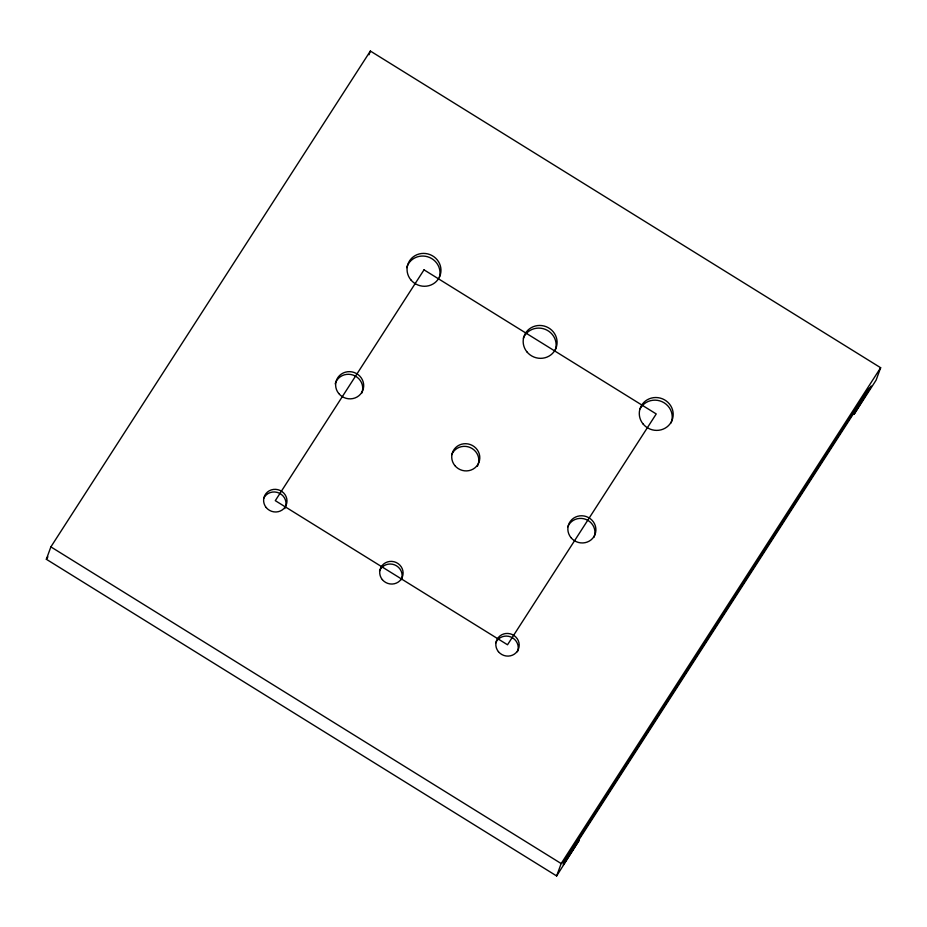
<?xml version="1.0" encoding="UTF-8"?>
<svg xmlns="http://www.w3.org/2000/svg" width="927" height="927" viewBox="0 0 927 927"><rect width="100%" height="100%" fill="white"/><g stroke="black" fill="none" stroke-linecap="round" stroke-linejoin="round"><path stroke-width="1.39" d="M46.35 559.271L50.881 546.884L370.36 51.043L880.65 367.729L876.119 380.116L854.08 414.311L871.299 386.049L564.056 862.886L563.326 864.903L579.236 840.21L556.64 875.957L46.35 559.271L47.914 556.837M369.004 54.763L370.36 51.043M556.64 875.957L561.171 863.558L880.65 367.729M562.944 863.338L868.958 388.401M50.881 546.884L561.171 863.558M335.168 383.882A14.102 13.534 20.1 0 1 353.106 375.087A14.102 13.534 20.1 0 1 361.785 393.106M379.525 570.997A11.75 11.275 20.1 0 1 394.647 564.879A11.75 11.275 20.1 0 1 401.356 579.699M495.644 643.048A11.75 11.275 20.1 0 1 510.754 636.942A11.75 11.275 20.1 0 1 517.463 651.762M567.822 526.768A14.102 13.534 20.1 0 1 585.957 519.433A14.102 13.534 20.1 0 1 594.01 537.22M451.704 454.717A14.102 13.534 20.1 0 1 470.452 447.637A14.102 13.534 20.1 0 1 477.37 466.304M640.082 408.888A17.034 16.35 20.1 0 1 662.098 401.715A17.034 16.35 20.1 0 1 671.102 422.897M523.338 338.216A17.034 16.35 20.1 0 1 545.261 329.352A17.034 16.35 20.1 0 1 554.995 350.846M406.721 267.636A17.034 16.35 20.1 0 1 427.614 256.767A17.034 16.35 20.1 0 1 439.386 277.3M263.697 498.297A11.75 11.275 20.1 0 1 279.375 493.199A11.75 11.275 20.1 0 1 284.809 508.599M424.021 269.838L275.296 500.661L507.521 644.775L656.235 413.952L424.021 269.838M338.737 393.512A14.102 13.534 20.1 0 0 362.758 390.476A14.102 13.534 20.1 0 0 347.474 371.762A14.102 13.534 20.1 0 0 338.737 393.512M382.306 579.607A11.75 11.275 20.1 0 0 402.318 577.069A11.75 11.275 20.1 0 0 389.595 561.472A11.75 11.275 20.1 0 0 382.306 579.607M498.413 651.658A11.75 11.275 20.1 0 0 518.425 649.132A11.75 11.275 20.1 0 0 505.702 633.535A11.75 11.275 20.1 0 0 498.413 651.658M570.962 537.625A14.102 13.534 20.1 0 0 594.972 534.589A14.102 13.534 20.1 0 0 579.699 515.875A14.102 13.534 20.1 0 0 570.962 537.625M454.844 465.574A14.102 13.534 20.1 0 0 478.865 462.527A14.102 13.534 20.1 0 0 463.593 443.813A14.102 13.534 20.1 0 0 454.844 465.574M643.048 423.94A17.034 16.35 20.1 0 0 672.063 420.267A17.034 16.35 20.1 0 0 653.605 397.66A17.034 16.35 20.1 0 0 643.048 423.94M526.93 351.878A17.034 16.35 20.1 0 0 555.957 348.204A17.034 16.35 20.1 0 0 537.498 325.597A17.034 16.35 20.1 0 0 526.93 351.878M410.823 279.827A17.034 16.35 20.1 0 0 439.838 276.153A17.034 16.35 20.1 0 0 421.379 253.535A17.034 16.35 20.1 0 0 410.823 279.827M266.2 507.544A11.75 11.275 20.1 0 0 286.211 505.006A11.75 11.275 20.1 0 0 273.477 489.421A11.75 11.275 20.1 0 0 266.2 507.544"/></g></svg>
